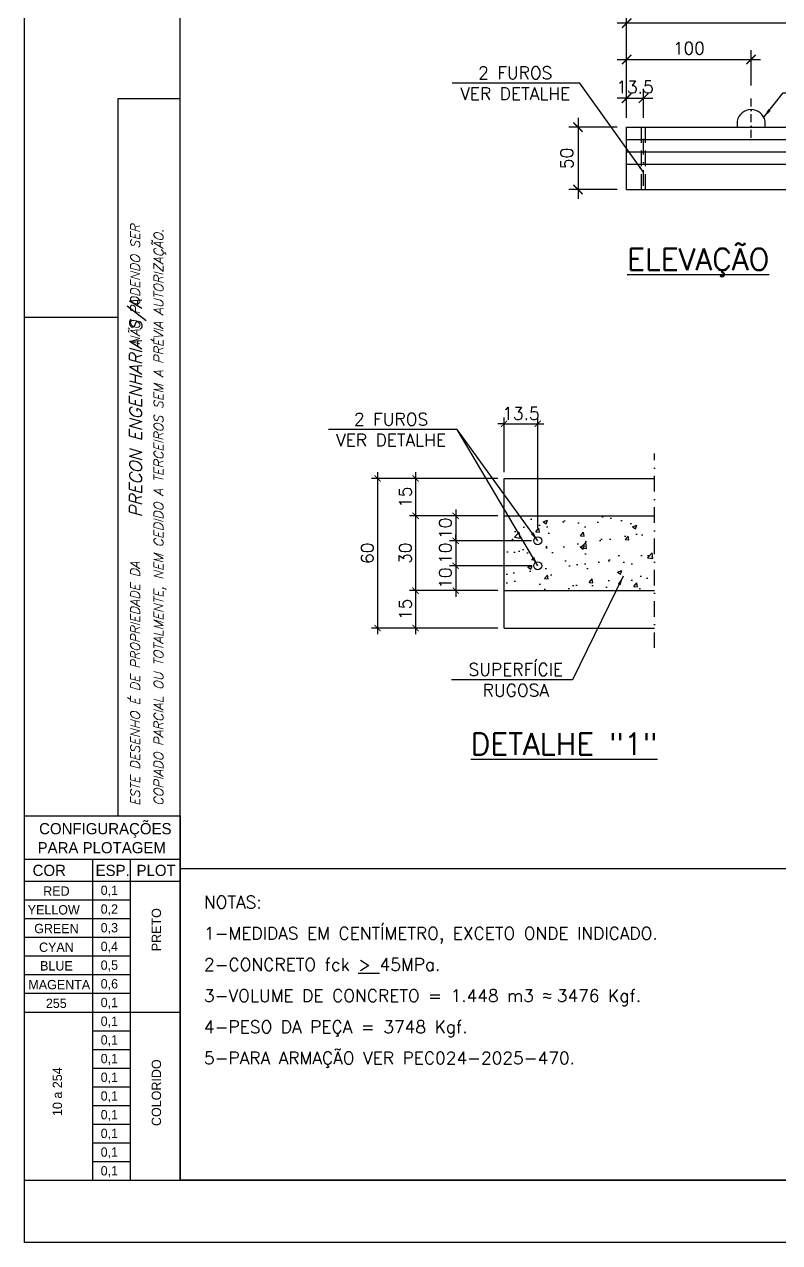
# Model space of a CAD drawing. Header units: centimetres. Extents: x 1658 to 6058, y 7825 to 9310.
# Drawn here: x 1658 to 2265, y 7825 to 8802 of the extents above; entities that cross this region are included whole.
import ezdxf
from ezdxf.enums import TextEntityAlignment as Align

# ---------------------------------------------------------------- set-up
doc = ezdxf.new("R2010")
doc.units = ezdxf.units.CM
doc.header["$LTSCALE"] = 50
doc.header["$MEASUREMENT"] = 0
doc.header["$PDMODE"] = 67
doc.linetypes.add('DASHDOT', pattern=[1, 0.5, -0.25, 0, -0.25])
doc.linetypes.add('HIDDEN', pattern=[0.375, 0.25, -0.125])
for name, color, linetype in [('COTAS-PRECON', 1, 'Continuous'), ('FORMATO-PRECON', 2, 'Continuous'), ('HACHURAS-PRECON', 1, 'Continuous'), ('LINHA TRACEJADO-PRECON', 1, 'HIDDEN'), ('LINHA-01-PRECON', 1, 'Continuous'), ('LINHA-02-PRECON', 2, 'Continuous'), ('LINHA-03-PRECON', 3, 'Continuous'), ('LINHA-04-PRECON', 4, 'Continuous'), ('LINHA-05-PRECON', 5, 'Continuous')]:
    doc.layers.add(name, color=color, linetype=linetype)
doc.styles.add('R060', font='ACENT.shx', dxfattribs={"height": 75})
doc.styles.add('ROMANS', font='ROMANS.SHX', dxfattribs={"oblique": 15, "height": 3})
doc.styles.get("Standard").update_dxf_attribs({"font": 'romans.shx'})
doc.linetypes.add('ZIGZAG', pattern='A,0.0001,-0.2,[131,ltypeshp.shx,S=0.2,R=0,X=-0.2,Y=0],-0.4,[131,ltypeshp.shx,S=0.2,R=180,X=0.2,Y=0],-0.2', length=0.8001)
doc.dimstyles.new('ESC50-25', dxfattribs={"dimscale": 50, "dimtxt": 0.2, "dimasz": 0.1, "dimexe": 0.1, "dimexo": 0.1, "dimgap": 0.065, "dimtad": 1, "dimdec": 1, "dimlfac": 0.5, "dimzin": 12, "dimdsep": 46, "dimtxsty": 'Standard', "dimblk": 'ARCHTICK', "dimcen": 0.09, "dimdle": 0.1, "dimclrd": 256, "dimclre": 256, "dimclrt": 2, "dimaunit": 1, "dimazin": 0, "dimtfac": 1, "dimtdec": 1, "dimtix": 1, "dimtmove": 1, "dimatfit": 3, "dimfxl": 1, "dimtolj": 1, "dimtzin": 0, "dimlwd": -1, "dimlwe": -1, "dimarcsym": 0})
doc.dimstyles.new('ESC50-50', dxfattribs={"dimscale": 50, "dimtxt": 0.2, "dimasz": 0.15, "dimexe": 0.15, "dimexo": 0.15, "dimgap": 0.08, "dimtad": 1, "dimdec": 1, "dimzin": 12, "dimdsep": 46, "dimtxsty": 'Standard', "dimblk": 'ARCHTICK', "dimcen": 0.09, "dimdle": 0.15, "dimclrd": 256, "dimclre": 256, "dimclrt": 2, "dimazin": 3, "dimtfac": 1, "dimtdec": 1, "dimtix": 1, "dimtmove": 2, "dimatfit": 2, "dimfxl": 0.15, "dimtolj": 1, "dimtzin": 0, "dimarcsym": 0})

# ---------------------------------------------------------------- blocks, each defined once
blk = doc.blocks.new('A$C0AF02B9D')
at = {"layer": 'FORMATO-PRECON', "color": 1}
for p, q in [((0, 585), (250, 585)), ((0, 0), (0, 585)), ((250, 585), (250, 0)), ((0, 480), (250, 480)), ((0, 450), (170.7, 450)), ((0, 420), (170.7, 420)), ((0, 390), (170.7, 390)), ((0, 360), (170.7, 360)), ((0, 330), (170.7, 330)), ((0, 300), (170.7, 300)), ((110.1, 240), (170.7, 240)), ((110.1, 210), (170.7, 210)), ((110.1, 180), (170.7, 180)), ((110.1, 150), (170.7, 150)), ((110.1, 150), (170.7, 150)), ((110.1, 120), (170.7, 120)), ((110.1, 120), (170.7, 120)), ((110.1, 90), (170.7, 90)), ((110.1, 90), (170.7, 90)), ((110.1, 60), (170.7, 60)), ((110.1, 60), (170.7, 60)), ((110.1, 30), (170.7, 30)), ((110.1, 30), (170.7, 30)), ((0, 0), (250, 0)), ((110.1, 0), (170.7, 0)), ((110.1, 0), (170.7, 0)), ((110.1, 0), (170.7, 0))]:
    blk.add_line(p, q, dxfattribs=at)
at = {"layer": 'FORMATO-PRECON'}
for p, q in [((0, 515), (250, 515)), ((110.1, 0), (110.1, 515)), ((170.7, 0), (170.7, 515)), ((0, 270), (250, 270))]:
    blk.add_line(p, q, dxfattribs=at)
at = {"layer": 'FORMATO-PRECON', "style": 'R060'}
for s, p in [('CONFIGURAÇÕES ', (133.4, 563.9)), ('PARA PLOTAGEM', (124.3, 533.7)), ('COR', (40, 497.3)), ('ESP.', (141.8, 497.3)), ('PLOT', (211.6, 497.3))]:
    blk.add_text(s, height=18, dxfattribs=at).set_placement(p, align=Align.MIDDLE)
at = {"layer": 'FORMATO-PRECON', "color": 1, "style": 'R060'}
for s, p in [('RED', (51.5, 464)), ('0,1', (136.5, 464)), ('YELLOW', (47.2, 434)), ('0,2', (136.5, 434)), ('GREEN', (51.5, 404)), ('0,3', (136.5, 404)), ('CYAN', (51.5, 374)), ('0,4', (136.5, 374)), ('0,5', (136.5, 344)), ('BLUE', (51.5, 344)), ('MAGENTA', (56.1, 314)), ('0,6', (136.5, 314)), ('255', (51.3, 284)), ('0,1', (136.5, 284)), ('0,1', (136.5, 254)), ('0,1', (136.5, 224)), ('0,1', (136.5, 194)), ('0,1', (136.5, 164)), ('0,1', (136.5, 134)), ('0,1', (136.5, 104)), ('0,1', (136.5, 74)), ('0,1', (136.5, 44)), ('0,1', (136.5, 14))]:
    blk.add_text(s, height=15, dxfattribs=at).set_placement(p, align=Align.MIDDLE)
for s, p in [('PRETO', (212, 402.1)), ('10 a 254', (53, 142.2)), ('COLORIDO', (212, 140.6))]:
    blk.add_text(s, height=15, rotation=90, dxfattribs=at).set_placement(p, align=Align.MIDDLE)
blk = doc.blocks.new('A$C432D58B7')
at = {"layer": 'LINHA-01-PRECON'}
blk.add_blockref('A$C0AF02B9D', (0, 0), dxfattribs=at)
blk = doc.blocks.new('A$C550964AD')
at = {"layer": 'LINHA-01-PRECON'}
blk.add_blockref('A$C432D58B7', (0, 0), dxfattribs=at)
blk = doc.blocks.new('A$C12EB5E76')
at = {"layer": 'FORMATO-PRECON', "color": 6}
blk.add_line((35.3, 3089.3), (35.3, 1939.3), dxfattribs=at)
at = {"layer": 'FORMATO-PRECON'}
for points in [[(-114.7, 1254.3), (-114.7, 4224.3), (4085.3, 4224.3), (4085.3, 1254.3)], [(135.3, 1939.3), (135.3, 3089.3), (35.3, 3089.3), (35.3, 1939.3)]]:
    blk.add_lwpolyline(points, close=True, dxfattribs=at)
at = {"layer": 'FORMATO-PRECON', "color": 6}
blk.add_lwpolyline([(135.3, 1354.3), (135.3, 4124.3), (3985.3, 4124.3), (3985.3, 1354.3)], close=True, dxfattribs=at)
at = {"layer": 'FORMATO-PRECON'}
blk.add_lwpolyline([(-114.7, 2739.3), (35.3, 2739.3)], dxfattribs=at)
at = {"layer": 'LINHA-05-PRECON'}
blk.add_blockref('A$C550964AD', (-114.7, 1354.3), dxfattribs=at)
at = {"layer": 'FORMATO-PRECON', "style": 'ROMANS', "oblique": 15}
for s, p in [('ESTE DESENHO É DE PROPRIEDADE DA                            NÃO PODENDO SER', (70.9, 1955.1)), ('COPIADO PARCIAL OU TOTALMENTE, NEM CEDIDO A TERCEIROS SEM A PRÉVIA AUTORIZAÇÃO.', (108.3, 1955.1))]:
    blk.add_text(s, height=15, rotation=90, dxfattribs=at).set_placement(p)
at = {"layer": 'FORMATO-PRECON', "color": 3, "style": 'ROMANS', "oblique": 15}
blk.add_text('PRECON ENGENHARIA S/A', height=20, rotation=90, dxfattribs=at).set_placement((74, 2418.3))
blk = doc.blocks.new('_ArchTick')
at = {"color": 0, "linetype": 'ByBlock', "const_width": 0.15}
blk.add_lwpolyline([(-0.5, -0.5), (0.5, 0.5)], dxfattribs=at)
blk = doc.blocks.new('*D48')
at = {"layer": 'COTAS-PRECON', "lineweight": -2, "transparency": 16777216}
for p, q in [((2141.81, 8727.25), (2141.81, 8810.8)), ((2905.81, 8727.25), (2905.81, 8810.8)), ((2913.31, 8803.3), (2134.31, 8803.3))]:
    blk.add_line(p, q, dxfattribs=at)
at = {"layer": 'Defpoints', "color": 0, "transparency": 16777216}
for p in [(2141.81, 8803.3), (2141.81, 8719.75), (2905.81, 8719.75, 96721)]:
    blk.add_point(p, dxfattribs=at)
at = {"layer": 'COTAS-PRECON', "lineweight": -2, "transparency": 16777216, "xscale": 7.5, "yscale": 7.5, "zscale": 7.5, "rotation": 180}
blk.add_blockref('_ArchTick', (2141.81, 8803.3), dxfattribs=at)
at = {"layer": 'COTAS-PRECON', "lineweight": -2, "transparency": 16777216, "xscale": 7.5, "yscale": 7.5, "zscale": 7.5}
blk.add_blockref('_ArchTick', (2905.81, 8803.3), dxfattribs=at)
at = {"layer": 'COTAS-PRECON', "color": 2, "transparency": 16777216, "insert": (2523.81, 8812.3), "char_height": 10, "attachment_point": 5}
blk.add_mtext('\\A1;764', dxfattribs=at)
blk = doc.blocks.new('*D27')
at = {"layer": 'COTAS-PRECON', "lineweight": -2, "transparency": 16777216}
for p, q in [((2134.31, 8719.75), (2095.35, 8719.75)), ((2102.85, 8727.25), (2102.85, 8662.25)), ((2134.31, 8669.75), (2095.35, 8669.75))]:
    blk.add_line(p, q, dxfattribs=at)
at = {"layer": 'Defpoints', "color": 0, "transparency": 16777216}
for p in [(2141.81, 8719.75), (2102.85, 8669.75), (2141.81, 8669.75, 96714.16)]:
    blk.add_point(p, dxfattribs=at)
at = {"layer": 'COTAS-PRECON', "lineweight": -2, "transparency": 16777216, "xscale": 7.5, "yscale": 7.5, "zscale": 7.5}
for p, rotation in [((2102.85, 8719.75), 90), ((2102.85, 8669.75), 270)]:
    blk.add_blockref('_ArchTick', p, dxfattribs=dict(at, rotation=rotation))
at = {"layer": 'COTAS-PRECON', "color": 2, "transparency": 16777216, "insert": (2093.85, 8694.75), "char_height": 10, "attachment_point": 5, "rotation": 90}
blk.add_mtext('\\A1;50', dxfattribs=at)
blk = doc.blocks.new('*D28')
at = {"layer": 'COTAS-PRECON', "lineweight": -2, "transparency": 16777216}
for p, q in [((2141.81, 8727.25), (2141.81, 8781.62)), ((2241.81, 8753.22), (2241.81, 8781.62)), ((2134.31, 8774.12), (2249.31, 8774.12))]:
    blk.add_line(p, q, dxfattribs=at)
at = {"layer": 'Defpoints', "color": 0, "transparency": 16777216}
for p in [(2241.81, 8774.12), (2241.81, 8745.72), (2141.81, 8719.75)]:
    blk.add_point(p, dxfattribs=at)
at = {"layer": 'COTAS-PRECON', "lineweight": -2, "transparency": 16777216, "xscale": 7.5, "yscale": 7.5, "zscale": 7.5, "rotation": 180}
blk.add_blockref('_ArchTick', (2141.81, 8774.12), dxfattribs=at)
at = {"layer": 'COTAS-PRECON', "lineweight": -2, "transparency": 16777216, "xscale": 7.5, "yscale": 7.5, "zscale": 7.5}
blk.add_blockref('_ArchTick', (2241.81, 8774.12), dxfattribs=at)
at = {"layer": 'COTAS-PRECON', "color": 2, "transparency": 16777216, "insert": (2191.81, 8783.12), "char_height": 10, "attachment_point": 5}
blk.add_mtext('\\A1;100', dxfattribs=at)
blk = doc.blocks.new('*D29')
at = {"layer": 'COTAS-PRECON', "lineweight": -2, "transparency": 16777216}
for p, q in [((2141.81, 8727.25), (2141.81, 8750.52)), ((2155.33, 8727.25), (2155.33, 8750.52)), ((2141.81, 8743.02), (2134.31, 8743.02)), ((2141.81, 8743.02), (2155.33, 8743.02)), ((2155.33, 8743.02), (2162.83, 8743.02))]:
    blk.add_line(p, q, dxfattribs=at)
at = {"layer": 'Defpoints', "color": 0, "transparency": 16777216}
for p in [(2155.33, 8743.02), (2141.81, 8719.75), (2155.33, 8719.75)]:
    blk.add_point(p, dxfattribs=at)
at = {"layer": 'COTAS-PRECON', "lineweight": -2, "transparency": 16777216, "xscale": 7.5, "yscale": 7.5, "zscale": 7.5}
blk.add_blockref('_ArchTick', (2141.81, 8743.02), dxfattribs=at)
at = {"layer": 'COTAS-PRECON', "lineweight": -2, "transparency": 16777216, "xscale": 7.5, "yscale": 7.5, "zscale": 7.5, "rotation": 180}
blk.add_blockref('_ArchTick', (2155.33, 8743.02), dxfattribs=at)
at = {"layer": 'COTAS-PRECON', "color": 2, "transparency": 16777216, "insert": (2148.57, 8752.02), "char_height": 10, "attachment_point": 5}
blk.add_mtext('\\A1;13.5', dxfattribs=at)
blk = doc.blocks.new('*D141')
at = {"layer": 'COTAS-PRECON', "transparency": 16777216}
for p, q in [((2038.48, 8438), (1967.44, 8438)), ((1972.44, 8443), (1972.44, 8403)), ((2038.48, 8408), (1967.44, 8408))]:
    blk.add_line(p, q, dxfattribs=at)
at = {"layer": 'Defpoints', "color": 0, "transparency": 16777216}
for p in [(2043.48, 8438), (1972.44, 8408), (2043.48, 8408)]:
    blk.add_point(p, dxfattribs=at)
at = {"layer": 'COTAS-PRECON', "transparency": 16777216, "xscale": 5, "yscale": 5, "zscale": 5}
for p, rotation in [((1972.44, 8438), 90), ((1972.44, 8408), 270)]:
    blk.add_blockref('_ArchTick', p, dxfattribs=dict(at, rotation=rotation))
at = {"layer": 'COTAS-PRECON', "color": 2, "transparency": 16777216, "insert": (1964.19, 8423), "char_height": 10, "attachment_point": 5, "rotation": 90}
blk.add_mtext('\\A1;15', dxfattribs=at)
blk = doc.blocks.new('*D142')
at = {"layer": 'COTAS-PRECON', "transparency": 16777216}
for p, q in [((2038.48, 8408), (1967.44, 8408)), ((1972.44, 8413), (1972.44, 8343)), ((2038.48, 8348), (1967.44, 8348))]:
    blk.add_line(p, q, dxfattribs=at)
at = {"layer": 'Defpoints', "color": 0, "transparency": 16777216}
for p in [(2043.48, 8408), (1972.44, 8348), (2043.48, 8348)]:
    blk.add_point(p, dxfattribs=at)
at = {"layer": 'COTAS-PRECON', "transparency": 16777216, "xscale": 5, "yscale": 5, "zscale": 5}
for p, rotation in [((1972.44, 8408), 90), ((1972.44, 8348), 270)]:
    blk.add_blockref('_ArchTick', p, dxfattribs=dict(at, rotation=rotation))
at = {"layer": 'COTAS-PRECON', "color": 2, "transparency": 16777216, "insert": (1964.19, 8378), "char_height": 10, "attachment_point": 5, "rotation": 90}
blk.add_mtext('\\A1;30', dxfattribs=at)
blk = doc.blocks.new('*D143')
at = {"layer": 'COTAS-PRECON', "transparency": 16777216}
for p, q in [((2038.48, 8348), (1967.44, 8348)), ((1972.44, 8353), (1972.44, 8313)), ((2038.48, 8318), (1967.44, 8318))]:
    blk.add_line(p, q, dxfattribs=at)
at = {"layer": 'Defpoints', "color": 0, "transparency": 16777216}
for p in [(2043.48, 8348), (1972.44, 8318), (2043.48, 8318)]:
    blk.add_point(p, dxfattribs=at)
at = {"layer": 'COTAS-PRECON', "transparency": 16777216, "xscale": 5, "yscale": 5, "zscale": 5}
for p, rotation in [((1972.44, 8348), 90), ((1972.44, 8318), 270)]:
    blk.add_blockref('_ArchTick', p, dxfattribs=dict(at, rotation=rotation))
at = {"layer": 'COTAS-PRECON', "color": 2, "transparency": 16777216, "insert": (1964.19, 8333), "char_height": 10, "attachment_point": 5, "rotation": 90}
blk.add_mtext('\\A1;15', dxfattribs=at)
blk = doc.blocks.new('*D144')
at = {"layer": 'COTAS-PRECON', "transparency": 16777216}
for p, q in [((2038.48, 8438), (1936.96, 8438)), ((1941.96, 8443), (1941.96, 8313)), ((2038.48, 8318), (1936.96, 8318))]:
    blk.add_line(p, q, dxfattribs=at)
at = {"layer": 'Defpoints', "color": 0, "transparency": 16777216}
for p in [(2043.48, 8438), (1941.96, 8318), (2043.48, 8318)]:
    blk.add_point(p, dxfattribs=at)
at = {"layer": 'COTAS-PRECON', "transparency": 16777216, "xscale": 5, "yscale": 5, "zscale": 5}
for p, rotation in [((1941.96, 8438), 90), ((1941.96, 8318), 270)]:
    blk.add_blockref('_ArchTick', p, dxfattribs=dict(at, rotation=rotation))
at = {"layer": 'COTAS-PRECON', "color": 2, "transparency": 16777216, "insert": (1933.71, 8378), "char_height": 10, "attachment_point": 5, "rotation": 90}
blk.add_mtext('\\A1;60', dxfattribs=at)
blk = doc.blocks.new('*D145')
at = {"layer": 'COTAS-PRECON', "transparency": 16777216}
for p, q in [((2043.48, 8443), (2043.48, 8486.89)), ((2070.48, 8398), (2070.48, 8486.89)), ((2043.48, 8481.89), (2038.48, 8481.89)), ((2043.48, 8481.89), (2070.48, 8481.89)), ((2070.48, 8481.89), (2075.48, 8481.89))]:
    blk.add_line(p, q, dxfattribs=at)
at = {"layer": 'Defpoints', "color": 0, "transparency": 16777216}
for p in [(2070.48, 8481.89), (2043.48, 8438), (2070.48, 8393)]:
    blk.add_point(p, dxfattribs=at)
at = {"layer": 'COTAS-PRECON', "transparency": 16777216, "xscale": 5, "yscale": 5, "zscale": 5}
blk.add_blockref('_ArchTick', (2043.48, 8481.89), dxfattribs=at)
at = {"layer": 'COTAS-PRECON', "transparency": 16777216, "xscale": 5, "yscale": 5, "zscale": 5, "rotation": 180}
blk.add_blockref('_ArchTick', (2070.48, 8481.89), dxfattribs=at)
at = {"layer": 'COTAS-PRECON', "color": 2, "transparency": 16777216, "insert": (2056.98, 8490.14), "char_height": 10, "attachment_point": 5}
blk.add_mtext('\\A1;13.5', dxfattribs=at)
blk = doc.blocks.new('*D146')
at = {"layer": 'COTAS-PRECON', "transparency": 16777216}
for p, q in [((2004.63, 8413), (2004.63, 8383)), ((2065.48, 8388), (1999.63, 8388))]:
    blk.add_line(p, q, dxfattribs=at)
at = {"layer": 'Defpoints', "color": 0, "transparency": 16777216}
for p in [(2004.63, 8408), (2004.63, 8388), (2070.48, 8388)]:
    blk.add_point(p, dxfattribs=at)
at = {"layer": 'COTAS-PRECON', "transparency": 16777216, "xscale": 5, "yscale": 5, "zscale": 5}
for p, rotation in [((2004.63, 8408), 90), ((2004.63, 8388), 270)]:
    blk.add_blockref('_ArchTick', p, dxfattribs=dict(at, rotation=rotation))
at = {"layer": 'COTAS-PRECON', "color": 2, "transparency": 16777216, "insert": (1996.38, 8398), "char_height": 10, "attachment_point": 5, "rotation": 90}
blk.add_mtext('\\A1;10', dxfattribs=at)
blk = doc.blocks.new('*D147')
at = {"layer": 'COTAS-PRECON', "transparency": 16777216}
for p, q in [((2065.48, 8388), (1999.63, 8388)), ((2004.63, 8388), (2004.63, 8393)), ((2004.63, 8388), (2004.63, 8368)), ((2065.48, 8368), (1999.63, 8368)), ((2004.63, 8368), (2004.63, 8363))]:
    blk.add_line(p, q, dxfattribs=at)
at = {"layer": 'Defpoints', "color": 0, "transparency": 16777216}
for p in [(2070.48, 8388), (2004.63, 8368), (2070.48, 8368)]:
    blk.add_point(p, dxfattribs=at)
at = {"layer": 'COTAS-PRECON', "transparency": 16777216, "xscale": 5, "yscale": 5, "zscale": 5}
for p, rotation in [((2004.63, 8388), 270), ((2004.63, 8368), 90)]:
    blk.add_blockref('_ArchTick', p, dxfattribs=dict(at, rotation=rotation))
at = {"layer": 'COTAS-PRECON', "color": 2, "transparency": 16777216, "insert": (1996.38, 8378), "char_height": 10, "attachment_point": 5, "rotation": 90}
blk.add_mtext('\\A1;10', dxfattribs=at)
blk = doc.blocks.new('*D148')
at = {"layer": 'COTAS-PRECON', "transparency": 16777216}
for p, q in [((2065.48, 8368), (1999.63, 8368)), ((2004.63, 8373), (2004.63, 8343))]:
    blk.add_line(p, q, dxfattribs=at)
at = {"layer": 'Defpoints', "color": 0, "transparency": 16777216}
for p in [(2070.48, 8368), (2004.63, 8348), (2004.63, 8348)]:
    blk.add_point(p, dxfattribs=at)
at = {"layer": 'COTAS-PRECON', "transparency": 16777216, "xscale": 5, "yscale": 5, "zscale": 5}
for p, rotation in [((2004.63, 8368), 90), ((2004.63, 8348), 270)]:
    blk.add_blockref('_ArchTick', p, dxfattribs=dict(at, rotation=rotation))
at = {"layer": 'COTAS-PRECON', "color": 2, "transparency": 16777216, "insert": (1996.38, 8358), "char_height": 10, "attachment_point": 5, "rotation": 90}
blk.add_mtext('\\A1;10', dxfattribs=at)

msp = doc.modelspace()

# ---------------------------------------------------------------- hatches: boundary and pattern name
at = {"layer": 'HACHURAS-PRECON'}
h = msp.add_hatch(dxfattribs=at)
h.set_pattern_fill('AR-CONC', color=256, scale=5)
h.set_pattern_definition([(50, (3232.722, 8589.395), (35.863, -3.1376), [3.75, -41.25]), (355, (3232.72, 8589.395), (-6.9376, 37.6096), [3, -33]), (100.4514, (3235.71, 8589.133), (28.9254, 34.472), [3.187, -35.0571]), (46.184, (3232.72, 8599.395), (53.362, -8.276), [5.625, -61.875]), (96.6356, (3237.17, 8598.705), (46.733, 48.706), [4.7805, -52.5857]), (351.184, (3232.72, 8599.395), (46.733, 48.706), [4.5, -49.5]), (21, (3237.722, 8596.895), (29.84535, -20.13094), [3.75, -41.25]), (326, (3237.72, 8596.895), (12.1658, 36.2575), [3, -33]), (71.4514, (3240.21, 8595.217), (42.0111, 16.1266), [3.187, -35.0571]), (37.5, (3232.722, 8589.395), (0.60799, 16.64469), [0, -32.6, 0, -33.5, 0, -33.125]), (7.5, (3232.722, 8589.395), (13.15348, 19.72059), [0, -19.1, 0, -31.85, 0, -12.625]), (327.5, (3221.572, 8589.395), (26.69112, -1.12774), [0, -12.5, 0, -39, 0, -51.75]), (317.5, (3216.572, 8589.395), (29.1593, 5.00525), [0, -16.25, 0, -25.9, 0, -36.75])])
h.paths.add_polyline_path([(2164.223, 8348.004), (2164.223, 8408.004), (2043.48, 8408.004), (2043.48, 8400.004), (2043.48, 8398.004), (2043.48, 8358.004), (2043.48, 8356.004), (2043.48, 8348.004)])
edge = h.paths.add_edge_path(flags=16)
edge.add_arc((2070.48, 8368.004), 3.2, 0, 360)
edge = h.paths.add_edge_path(flags=16)
edge.add_arc((2070.48, 8388.004), 3.2, 0, 360)
h.paths.add_polyline_path([(2098.71, 8388.123), (2098.71, 8407.885)], flags=16)
h.paths.add_polyline_path([(2098.71, 8368.123), (2098.71, 8387.885)], flags=16)
h.paths.add_polyline_path([(2098.71, 8348.123), (2098.71, 8367.885)], flags=16)

# ---------------------------------------------------------------- linework, layer by layer
at = {"layer": 'FORMATO-PRECON', "color": 6}
msp.add_lwpolyline([(1783.357, 7874.924), (2323.357, 7874.924), (2323.357, 8124.924), (1783.357, 8124.924)], close=True, dxfattribs=at)
at = {"layer": 'LINHA TRACEJADO-PRECON'}
for p, q in [((2153.71, 8669.754, 96714.163), (2153.71, 8719.754)), ((2156.91, 8669.754, 96714.163), (2156.91, 8719.754))]:
    msp.add_line(p, q, dxfattribs=at)
at = {"layer": 'LINHA-01-PRECON', "linetype": 'DASHDOT', "ltscale": 0.25}
msp.add_line((2241.81, 8711.331), (2241.81, 8745.722), dxfattribs=at)
at = {"layer": 'LINHA-01-PRECON', "linetype": 'DASHDOT', "ltscale": 0.5}
msp.add_line((2155.334, 8672.754), (2155.334, 8719.754), dxfattribs=at)
at = {"layer": 'LINHA-01-PRECON', "color": 2, "linetype": 'DASHDOT', "ltscale": 0.5}
msp.add_lwpolyline([(2164.223, 8302.004), (2164.223, 8458.004)], dxfattribs=at)
at = {"layer": 'LINHA-02-PRECON'}
for p, q in [((2043.48, 8438.004), (2164.223, 8438.004)), ((2043.48, 8408.004), (2043.48, 8438.004)), ((2043.48, 8318.004), (2043.48, 8348.004)), ((2043.48, 8318.004), (2164.223, 8318.004))]:
    msp.add_line(p, q, dxfattribs=at)
at = {"layer": 'LINHA-03-PRECON'}
for p, q in [((2141.81, 8703.754), (2141.81, 8719.754)), ((2905.81, 8709.754, 96721), (2141.81, 8709.754)), ((2141.81, 8693.754), (2141.81, 8703.754)), ((2905.81, 8699.754, 96721), (2141.81, 8699.754)), ((2141.81, 8683.754), (2141.81, 8693.754)), ((2905.81, 8689.754, 96721), (2141.81, 8689.754)), ((2141.81, 8669.754, 96714.163), (2141.81, 8683.754)), ((2141.81, 8669.754, 96714.163), (2905.81, 8669.754, 193435.163)), ((2043.48, 8408.004), (2164.223, 8408.004)), ((2043.48, 8348.004), (2043.48, 8408.004)), ((2043.48, 8348.004), (2164.223, 8348.004))]:
    msp.add_line(p, q, dxfattribs=at)
at = {"layer": 'LINHA-03-PRECON', "linetype": 'ZIGZAG', "ltscale": 0.15}
msp.add_line((2141.81, 8719.754), (2905.796, 8719.754), dxfattribs=at)
at = {"layer": 'LINHA-03-PRECON'}
for centre in [(2070.48, 8388.004), (2070.48, 8368.004)]:
    msp.add_circle(centre, 3.2, dxfattribs=at)
at = {"layer": 'LINHA-04-PRECON', "ltscale": 0.5}
msp.add_lwpolyline([(2253.038, 8719.754), (2253.038, 8724.754, 0.8160626), (2230.582, 8724.754), (2230.582, 8719.754)], format="xyb", dxfattribs=at)

# ---------------------------------------------------------------- block references
at = {"layer": 'COTAS-PRECON', "xscale": 0.5000000000000071, "yscale": 0.5000000000000071, "zscale": 0.5000000000000071}
msp.add_blockref('A$C12EB5E76', (1715.702, 7197.786), dxfattribs=at)

# ---------------------------------------------------------------- texts
at = {"layer": 'LINHA-01-PRECON', "color": 2}
for s, insert, char_height, attachment_point in [('\\A1;2 FUROS\\PVER DETALHE', (2052.405, 8755.056), 10, 5), ('\\A1;{\\L\\C4;ELEVAÇÃO}', (2199.347, 8611.31, 96721), 17.5, 5), ('\\A1;2 FUROS\\PVER DETALHE', (1952.751, 8477.176), 10, 5), ('\\A1;SUPERFÍCIE\\PRUGOSA', (2052.907, 8276.386), 10, 5), ('\\A1;{\\L\\C4;DETALHE "1"}', (2091.716, 8225.03), 17.5, 5), ('\\pxsm1.5;{\\A1;\\C3;NOTAS:\\P\\C2;1-MEDIDAS EM CENTÍMETRO, EXCETO ONDE INDICADO.\\P\\H1.000001x;2-CONCRETO fck \\L>\\l 45MPa.\\P3-VOLUME DE CONCRETO = 1.448 m3 \\fArial|b0|i0|c0|p34;≈ \\Fromans.shx|c0;3476 Kgf.\\P\\H0.999999x;4-PESO DA PEÇA = 3748 Kgf.\\P5-PARA ARMAÇÃO VER PEC024-2025-470.}', (1802.545, 8103.084), 10, 1)]:
    msp.add_mtext(s, dxfattribs=dict(at, insert=insert, char_height=char_height, attachment_point=attachment_point))

# ---------------------------------------------------------------- dimensions: what is measured, and where the dimension line sits
at = {"layer": 'COTAS-PRECON'}
for base, p1, p2, angle, dimstyle, picture, middle in [((2141.81, 8803.303), (2905.81, 8719.754, 96721), (2141.81, 8719.754), 180, 'ESC50-50', '*D48', (2523.81, 8812.303)), ((2241.81, 8774.119), (2141.81, 8719.754), (2241.81, 8745.722), 0, 'ESC50-50', '*D28', (2191.81, 8783.119)), ((2155.334, 8743.017), (2141.81, 8719.754), (2155.334, 8719.754), 0, 'ESC50-50', '*D29', (2148.572, 8752.017)), ((2102.849, 8669.754), (2141.81, 8719.754), (2141.81, 8669.754, 96714.163), 90, 'ESC50-50', '*D27', (2093.849, 8694.754)), ((1941.964, 8318.004), (2043.48, 8438.004), (2043.48, 8318.004), 90, 'ESC50-25', '*D144', (1933.714, 8378.004)), ((1972.437, 8408.004), (2043.48, 8438.004), (2043.48, 8408.004), 90, 'ESC50-25', '*D141', (1964.187, 8423.004)), ((1972.437, 8348.004), (2043.48, 8408.004), (2043.48, 8348.004), 90, 'ESC50-25', '*D142', (1964.187, 8378.004)), ((2004.625, 8368.004), (2070.48, 8388.004), (2070.48, 8368.004), 90, 'ESC50-25', '*D147', (1996.375, 8378.004)), ((1972.437, 8318.004), (2043.48, 8348.004), (2043.48, 8318.004), 90, 'ESC50-25', '*D143', (1964.187, 8333.004))]:
    dim = msp.add_linear_dim(base=base, p1=p1, p2=p2, angle=angle, dimstyle=dimstyle, dxfattribs=at)
    dim.commit()
    dim.dimension.update_dxf_attribs({"geometry": picture, "text_midpoint": middle})
dim = msp.add_linear_dim(base=(2070.48, 8481.886), p1=(2043.48, 8438.004), p2=(2070.48, 8393.004), dimstyle='ESC50-25', dxfattribs=at)
dim.commit()
dim.dimension.update_dxf_attribs({"geometry": '*D145', "text_midpoint": (2056.98, 8490.136)})
for base, p1, p2, picture, middle in [((2004.625, 8388.004), (2004.625, 8408.004), (2070.48, 8388.004), '*D146', (2004.625, 8398.004)), ((2004.625, 8348.004), (2070.48, 8368.004), (2004.625, 8348.004), '*D148', (2004.625, 8358.004))]:
    dim = msp.add_linear_dim(base=base, p1=p1, p2=p2, angle=90, dimstyle='ESC50-25', dxfattribs=at)
    dim.commit()
    dim.dimension.update_dxf_attribs({"geometry": picture, "text_midpoint": middle, "dimtype": 160})

# ---------------------------------------------------------------- leaders
msp.add_leader([(2070.48, 8388.004), (2005.845, 8477.176)], dimstyle='ESC50-50', override={"dimgap": 0.08, "dimtad": 1}, dxfattribs=at)
at = {"layer": 'LINHA-01-PRECON'}
for points, dimstyle in [([(2155.334, 8683.754), (2104.357, 8755.056), (2001.929, 8755.056)], 'ESC50-25'), ([(2251.952, 8727.794), (2267.468, 8747.349), (2328.53, 8747.349)], 'ESC50-50'), ([(2070.48, 8368.004), (2005.845, 8477.176), (1902.618, 8477.176)], 'ESC50-50'), ([(2139.154, 8359.533), (2098.494, 8276.386), (2001.31, 8276.386)], 'ESC50-50')]:
    msp.add_leader(points, dimstyle=dimstyle, dxfattribs=at)

doc.saveas('drawing.dxf')
